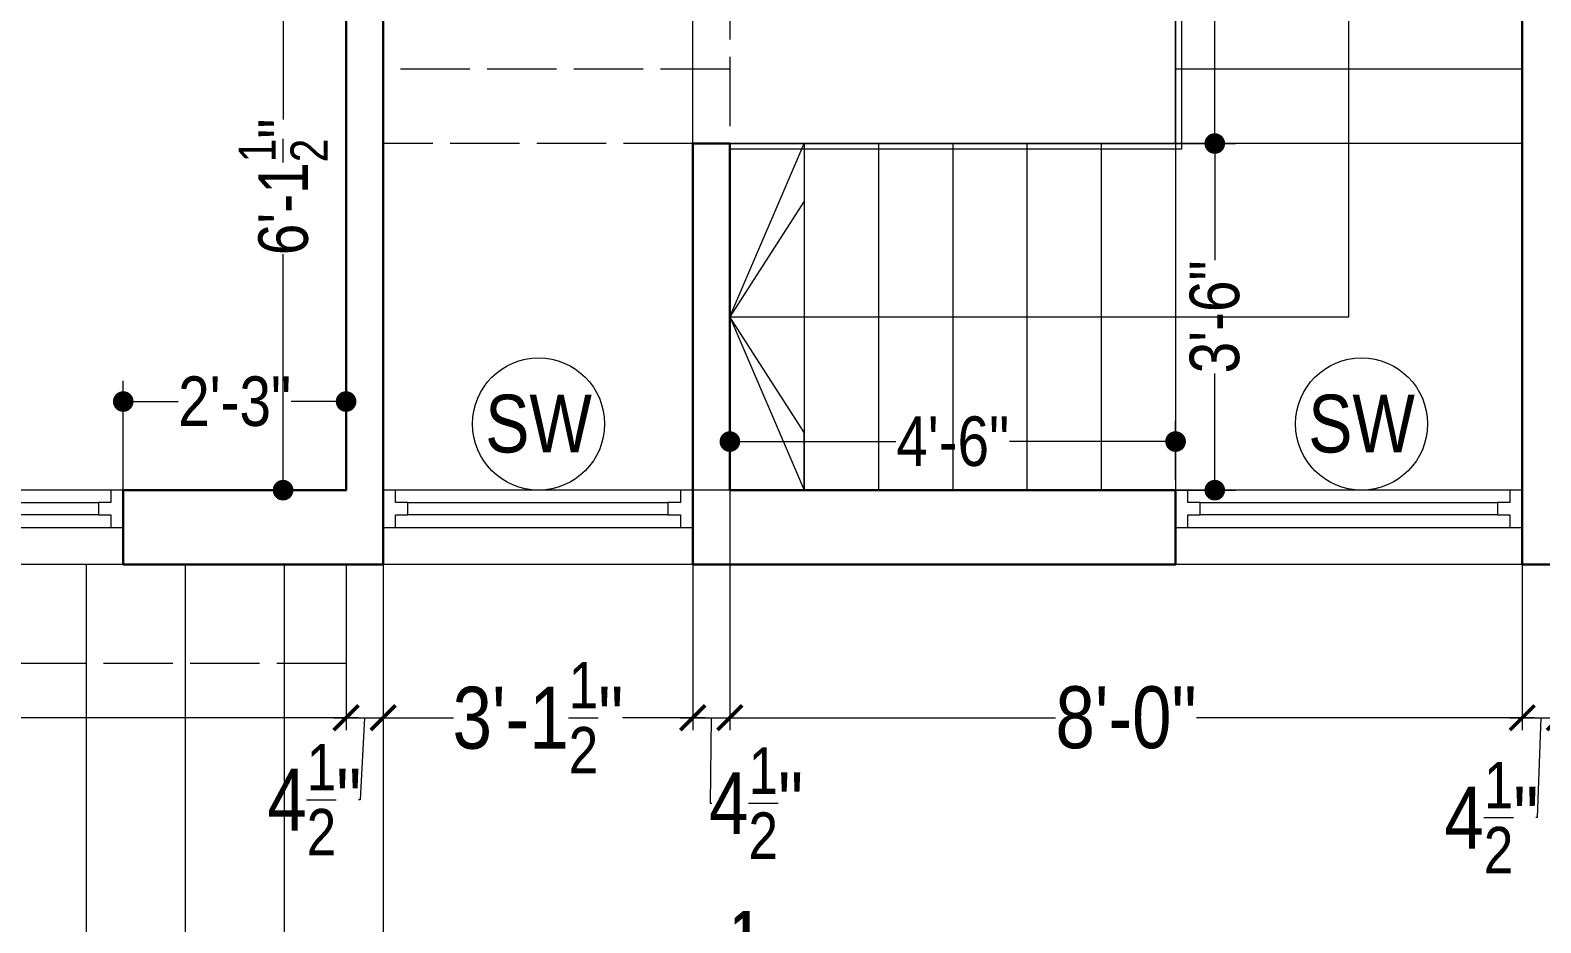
# Model space of a CAD drawing. Header units: millimetres. Extents: x 56222 to 154870, y -176352 to -121287.
# Drawn here: x 148228.4 to 148411.4, y -175321.3 to -175213.1 of the extents above; entities that cross this region are included whole.
import ezdxf

# ---------------------------------------------------------------- set-up
doc = ezdxf.new("R2010")
doc.units = ezdxf.units.MM
doc.header["$MEASUREMENT"] = 0
doc.header["$PDMODE"] = 35
doc.linetypes.add('ACAD_ISO02W100', pattern=[15, 12, -3])
doc.layers.get('Defpoints').update_dxf_attribs({"color": 220})
for name, color, linetype, lineweight in [('GROUND FLOOR', 7, 'Continuous', 9), ('GROUND FLOOR  ( DIM )', 7, 'Continuous', 9), ('GROUND FLOOR  ( PLINE )', 251, 'Continuous', 30), ('GROUND FLOOR ( DW_RAIL )', 7, 'Continuous', 9), ('GROUND FLOOR ( STAIR )', 251, 'Continuous', 9)]:
    doc.layers.add(name, color=color, linetype=linetype, lineweight=lineweight)
doc.styles.add('Cn BT~6', font='swissc.ttf', dxfattribs={"height": 6})
doc.styles.add("Cn_BT_0'-0", font='swissc.ttf')
doc.styles.add('Cn_BT_7', font='swissc.ttf', dxfattribs={"height": 7})
doc.styles.add('Cn_BT_7½', font='swissc.ttf', dxfattribs={"height": 7.5})
doc.dimstyles.new('Cn BT~6', dxfattribs={"dimtxt": 0.18, "dimasz": 2.5, "dimexe": 2.5, "dimexo": 0, "dimgap": 0.09, "dimtad": 0, "dimdec": 3, "dimzin": 3, "dimdsep": 46, "dimlunit": 4, "dimtxsty": 'Cn BT~6', "dimblk": 'DOT', "dimcen": 0.09, "dimdle": 2, "dimclrd": 250, "dimclre": 250, "dimclrt": 5, "dimadec": 0, "dimazin": 0, "dimtfac": 0.75, "dimtdec": 3, "dimtofl": 0, "dimtmove": 0, "dimatfit": 3, "dimfxl": 1, "dimtolj": 1, "dimtzin": 0, "dimlwd": 15, "dimlwe": 15, "dimarcsym": 0})
doc.dimstyles.new('Cn_BT_7½', dxfattribs={"dimtxt": 9, "dimasz": 3, "dimexe": 1.5, "dimexo": 0, "dimgap": 0.09, "dimtad": 0, "dimdec": 3, "dimzin": 3, "dimdsep": 46, "dimlunit": 4, "dimtxsty": 'Cn_BT_7½', "dimblk": 'ARCHTICK', "dimcen": 0.09, "dimdle": 1.5, "dimclrd": 251, "dimclre": 251, "dimclrt": 14, "dimadec": 0, "dimazin": 0, "dimtfac": 0.75, "dimtdec": 3, "dimtofl": 0, "dimtmove": 0, "dimatfit": 3, "dimfxl": 0, "dimtolj": 1, "dimtzin": 0, "dimlwd": 15, "dimlwe": 15, "dimarcsym": 0})

# ---------------------------------------------------------------- blocks, each defined once
blk = doc.blocks.new('_ArchTick')
at = {"color": 0, "linetype": 'ByBlock', "const_width": 0.15}
blk.add_lwpolyline([(-0.5, -0.5), (0.5, 0.5)], dxfattribs=at)
blk = doc.blocks.new('*D229')
at = {"layer": 'Defpoints', "color": 0, "transparency": 16777216}
for p in [(148116.69, -175277.87), (148266.69, -175277.87), (148266.69, -175296.44)]:
    blk.add_point(p, dxfattribs=at)
at = {"layer": 'GROUND FLOOR  ( DIM )', "color": 251, "lineweight": 15, "transparency": 16777216}
for p, q in [((148116.69, -175277.87), (148116.69, -175297.94)), ((148266.69, -175277.87), (148266.69, -175297.94)), ((148115.19, -175296.44), (148180.83, -175296.44)), ((148268.19, -175296.44), (148202.55, -175296.44))]:
    blk.add_line(p, q, dxfattribs=at)
at = {"layer": 'GROUND FLOOR  ( DIM )', "color": 251, "lineweight": 15, "transparency": 16777216, "xscale": 3, "yscale": 3, "zscale": 3, "rotation": 180}
blk.add_blockref('_ArchTick', (148116.69, -175296.44), dxfattribs=at)
at = {"layer": 'GROUND FLOOR  ( DIM )', "color": 251, "lineweight": 15, "transparency": 16777216, "xscale": 3, "yscale": 3, "zscale": 3}
blk.add_blockref('_ArchTick', (148266.69, -175296.44), dxfattribs=at)
at = {"layer": 'GROUND FLOOR  ( DIM )', "color": 14, "transparency": 16777216, "insert": (148191.69, -175296.44), "char_height": 7.5, "attachment_point": 5, "style": 'Cn_BT_7½'}
blk.add_mtext('\\A1;12\'-6"', dxfattribs=at)
blk = doc.blocks.new('*D228')
at = {"layer": 'Defpoints', "color": 0, "transparency": 16777216}
for p in [(148266.69, -175277.87), (148271.19, -175277.87), (148271.19, -175296.44)]:
    blk.add_point(p, dxfattribs=at)
at = {"layer": 'GROUND FLOOR  ( DIM )', "color": 251, "lineweight": 15, "transparency": 16777216}
for p, q in [((148266.69, -175277.87), (148266.69, -175297.94)), ((148271.19, -175277.87), (148271.19, -175297.94)), ((148265.19, -175296.44), (148272.69, -175296.44)), ((148268.94, -175296.44), (148268.39, -175306.37)), ((148268.39, -175306.37), (148268.21, -175306.37))]:
    blk.add_line(p, q, dxfattribs=at)
at = {"layer": 'GROUND FLOOR  ( DIM )', "color": 251, "lineweight": 15, "transparency": 16777216, "xscale": 3, "yscale": 3, "zscale": 3, "rotation": 180}
blk.add_blockref('_ArchTick', (148266.69, -175296.44), dxfattribs=at)
at = {"layer": 'GROUND FLOOR  ( DIM )', "color": 251, "lineweight": 15, "transparency": 16777216, "xscale": 3, "yscale": 3, "zscale": 3}
blk.add_blockref('_ArchTick', (148271.19, -175296.44), dxfattribs=at)
at = {"layer": 'GROUND FLOOR  ( DIM )', "color": 14, "transparency": 16777216, "insert": (148262.84, -175306.37), "char_height": 7.5, "attachment_point": 5, "style": 'Cn_BT_7½'}
blk.add_mtext('\\A1;4{\\H0.750000x;\\S1/2;}"', dxfattribs=at)
blk = doc.blocks.new('*D227')
at = {"layer": 'Defpoints', "color": 0, "transparency": 16777216}
for p in [(148271.19, -175277.87), (148308.69, -175277.87), (148308.69, -175296.44)]:
    blk.add_point(p, dxfattribs=at)
at = {"layer": 'GROUND FLOOR  ( DIM )', "color": 251, "lineweight": 15, "transparency": 16777216}
for p, q in [((148271.19, -175277.87), (148271.19, -175297.94)), ((148308.69, -175277.87), (148308.69, -175297.94)), ((148269.69, -175296.44), (148279.71, -175296.44)), ((148310.19, -175296.44), (148300.16, -175296.44))]:
    blk.add_line(p, q, dxfattribs=at)
at = {"layer": 'GROUND FLOOR  ( DIM )', "color": 251, "lineweight": 15, "transparency": 16777216, "xscale": 3, "yscale": 3, "zscale": 3, "rotation": 180}
blk.add_blockref('_ArchTick', (148271.19, -175296.44), dxfattribs=at)
at = {"layer": 'GROUND FLOOR  ( DIM )', "color": 251, "lineweight": 15, "transparency": 16777216, "xscale": 3, "yscale": 3, "zscale": 3}
blk.add_blockref('_ArchTick', (148308.69, -175296.44), dxfattribs=at)
at = {"layer": 'GROUND FLOOR  ( DIM )', "color": 14, "transparency": 16777216, "insert": (148289.94, -175296.44), "char_height": 7.5, "attachment_point": 5, "style": 'Cn_BT_7½'}
blk.add_mtext('\\A1;3\'-1{\\H0.750000x;\\S1/2;}"', dxfattribs=at)
blk = doc.blocks.new('*D226')
at = {"layer": 'Defpoints', "color": 0, "transparency": 16777216}
for p in [(148313.19, -175268.87), (148308.69, -175277.87), (148313.19, -175296.44)]:
    blk.add_point(p, dxfattribs=at)
at = {"layer": 'GROUND FLOOR  ( DIM )', "color": 251, "lineweight": 15, "transparency": 16777216}
for p, q in [((148313.19, -175268.87), (148313.19, -175297.94)), ((148308.69, -175277.87), (148308.69, -175297.94)), ((148307.19, -175296.44), (148314.69, -175296.44)), ((148310.94, -175296.44), (148310.82, -175306.79)), ((148310.82, -175306.79), (148311, -175306.79))]:
    blk.add_line(p, q, dxfattribs=at)
at = {"layer": 'GROUND FLOOR  ( DIM )', "color": 251, "lineweight": 15, "transparency": 16777216, "xscale": 3, "yscale": 3, "zscale": 3, "rotation": 180}
blk.add_blockref('_ArchTick', (148308.69, -175296.44), dxfattribs=at)
at = {"layer": 'GROUND FLOOR  ( DIM )', "color": 251, "lineweight": 15, "transparency": 16777216, "xscale": 3, "yscale": 3, "zscale": 3}
blk.add_blockref('_ArchTick', (148313.19, -175296.44), dxfattribs=at)
at = {"layer": 'GROUND FLOOR  ( DIM )', "color": 14, "transparency": 16777216, "insert": (148316.37, -175306.79), "char_height": 7.5, "attachment_point": 5, "style": 'Cn_BT_7½'}
blk.add_mtext('\\A1;4{\\H0.750000x;\\S1/2;}"', dxfattribs=at)
blk = doc.blocks.new('*D225')
at = {"layer": 'Defpoints', "color": 0, "transparency": 16777216}
for p in [(148313.19, -175268.87), (148409.19, -175277.87), (148409.19, -175296.44)]:
    blk.add_point(p, dxfattribs=at)
at = {"layer": 'GROUND FLOOR  ( DIM )', "color": 251, "lineweight": 15, "transparency": 16777216}
for p, q in [((148313.19, -175268.87), (148313.19, -175297.94)), ((148409.19, -175277.87), (148409.19, -175297.94)), ((148311.69, -175296.44), (148352.66, -175296.44)), ((148410.69, -175296.44), (148369.71, -175296.44))]:
    blk.add_line(p, q, dxfattribs=at)
at = {"layer": 'GROUND FLOOR  ( DIM )', "color": 251, "lineweight": 15, "transparency": 16777216, "xscale": 3, "yscale": 3, "zscale": 3, "rotation": 180}
blk.add_blockref('_ArchTick', (148313.19, -175296.44), dxfattribs=at)
at = {"layer": 'GROUND FLOOR  ( DIM )', "color": 251, "lineweight": 15, "transparency": 16777216, "xscale": 3, "yscale": 3, "zscale": 3}
blk.add_blockref('_ArchTick', (148409.19, -175296.44), dxfattribs=at)
at = {"layer": 'GROUND FLOOR  ( DIM )', "color": 14, "transparency": 16777216, "insert": (148361.19, -175296.44), "char_height": 7.5, "attachment_point": 5, "style": 'Cn_BT_7½'}
blk.add_mtext('\\A1;8\'-0"', dxfattribs=at)
blk = doc.blocks.new('*D224')
at = {"layer": 'Defpoints', "color": 0, "transparency": 16777216}
for p in [(148409.19, -175277.87), (148413.69, -175277.87), (148413.69, -175296.44)]:
    blk.add_point(p, dxfattribs=at)
at = {"layer": 'GROUND FLOOR  ( DIM )', "color": 251, "lineweight": 15, "transparency": 16777216}
for p, q in [((148409.19, -175277.87), (148409.19, -175297.94)), ((148413.69, -175277.87), (148413.69, -175297.94)), ((148407.69, -175296.44), (148415.19, -175296.44)), ((148411.44, -175296.44), (148411.01, -175308.54)), ((148411.01, -175308.54), (148410.83, -175308.54))]:
    blk.add_line(p, q, dxfattribs=at)
at = {"layer": 'GROUND FLOOR  ( DIM )', "color": 251, "lineweight": 15, "transparency": 16777216, "xscale": 3, "yscale": 3, "zscale": 3, "rotation": 180}
blk.add_blockref('_ArchTick', (148409.19, -175296.44), dxfattribs=at)
at = {"layer": 'GROUND FLOOR  ( DIM )', "color": 251, "lineweight": 15, "transparency": 16777216, "xscale": 3, "yscale": 3, "zscale": 3}
blk.add_blockref('_ArchTick', (148413.69, -175296.44), dxfattribs=at)
at = {"layer": 'GROUND FLOOR  ( DIM )', "color": 14, "transparency": 16777216, "insert": (148405.46, -175308.54), "char_height": 7.5, "attachment_point": 5, "style": 'Cn_BT_7½'}
blk.add_mtext('\\A1;4{\\H0.750000x;\\S1/2;}"', dxfattribs=at)
blk = doc.blocks.new('_Dot')
at = {"color": 0, "linetype": 'ByBlock', "lineweight": -2}
blk.add_line((-0.5, 0), (-1, 0), dxfattribs=at)
at = {"color": 0, "linetype": 'ByBlock', "const_width": 0.5}
blk.add_lwpolyline([(-0.25, 0, 1), (0.25, 0, 1)], format="xyb", close=True, dxfattribs=at)
blk = doc.blocks.new('*D221')
at = {"layer": 'Defpoints', "color": 0, "transparency": 16777216}
for p in [(148259.06, -175195.37), (148271.19, -175195.37), (148266.69, -175268.87)]:
    blk.add_point(p, dxfattribs=at)
at = {"layer": 'GROUND FLOOR  ( DIM )', "color": 250, "lineweight": 15, "transparency": 16777216}
for p, q in [((148271.19, -175195.37), (148256.56, -175195.37)), ((148259.06, -175197.87), (148259.06, -175223.95)), ((148259.06, -175266.37), (148259.06, -175240.29)), ((148266.69, -175268.87), (148256.56, -175268.87))]:
    blk.add_line(p, q, dxfattribs=at)
at = {"layer": 'GROUND FLOOR  ( DIM )', "color": 250, "lineweight": 15, "transparency": 16777216, "xscale": 2.5, "yscale": 2.5, "zscale": 2.5}
for p, rotation in [((148259.06, -175195.37), 90), ((148259.06, -175268.87), 270)]:
    blk.add_blockref('_Dot', p, dxfattribs=dict(at, rotation=rotation))
at = {"layer": 'GROUND FLOOR  ( DIM )', "color": 5, "transparency": 16777216, "insert": (148259.06, -175232.12), "char_height": 6, "attachment_point": 5, "rotation": 90, "style": 'Cn BT~6'}
blk.add_mtext('\\A1;6\'-1{\\H0.750000x;\\S1/2;}"', dxfattribs=at)
blk = doc.blocks.new('*D212')
at = {"layer": 'Defpoints', "color": 0, "transparency": 16777216}
for p in [(148313.19, -175262.98), (148313.19, -175267.6), (148367.19, -175267.6)]:
    blk.add_point(p, dxfattribs=at)
at = {"layer": 'GROUND FLOOR  ( DIM )', "color": 250, "lineweight": 15, "transparency": 16777216}
for p, q in [((148313.19, -175267.6), (148313.19, -175260.48)), ((148367.19, -175267.6), (148367.19, -175260.48)), ((148315.69, -175262.98), (148333.29, -175262.98)), ((148364.69, -175262.98), (148347.08, -175262.98))]:
    blk.add_line(p, q, dxfattribs=at)
at = {"layer": 'GROUND FLOOR  ( DIM )', "color": 250, "lineweight": 15, "transparency": 16777216, "xscale": 2.5, "yscale": 2.5, "zscale": 2.5, "rotation": 180}
blk.add_blockref('_Dot', (148313.19, -175262.98), dxfattribs=at)
at = {"layer": 'GROUND FLOOR  ( DIM )', "color": 250, "lineweight": 15, "transparency": 16777216, "xscale": 2.5, "yscale": 2.5, "zscale": 2.5}
blk.add_blockref('_Dot', (148367.19, -175262.98), dxfattribs=at)
at = {"layer": 'GROUND FLOOR  ( DIM )', "color": 5, "transparency": 16777216, "insert": (148340.19, -175262.98), "char_height": 6, "attachment_point": 5, "style": 'Cn BT~6'}
blk.add_mtext('\\A1;4\'-6"', dxfattribs=at)
blk = doc.blocks.new('*D208')
at = {"layer": 'Defpoints', "color": 0, "transparency": 16777216}
for p in [(148367.19, -175226.87), (148371.94, -175226.87), (148367.19, -175268.87)]:
    blk.add_point(p, dxfattribs=at)
at = {"layer": 'GROUND FLOOR  ( DIM )', "color": 250, "lineweight": 15, "transparency": 16777216}
for p, q in [((148367.19, -175226.87), (148374.44, -175226.87)), ((148371.94, -175229.37), (148371.94, -175241.01)), ((148371.94, -175266.37), (148371.94, -175254.73)), ((148367.19, -175268.87), (148374.44, -175268.87))]:
    blk.add_line(p, q, dxfattribs=at)
at = {"layer": 'GROUND FLOOR  ( DIM )', "color": 250, "lineweight": 15, "transparency": 16777216, "xscale": 2.5, "yscale": 2.5, "zscale": 2.5}
for p, rotation in [((148371.94, -175226.87), 90), ((148371.94, -175268.87), 270)]:
    blk.add_blockref('_Dot', p, dxfattribs=dict(at, rotation=rotation))
at = {"layer": 'GROUND FLOOR  ( DIM )', "color": 5, "transparency": 16777216, "insert": (148371.94, -175247.87), "char_height": 6, "attachment_point": 5, "rotation": 90, "style": 'Cn BT~6'}
blk.add_mtext('\\A1;3\'-6"', dxfattribs=at)
blk = doc.blocks.new('*D207')
at = {"layer": 'Defpoints', "color": 0, "transparency": 16777216}
for p in [(148367.89, -175172.87), (148371.94, -175172.87), (148367.19, -175226.87)]:
    blk.add_point(p, dxfattribs=at)
at = {"layer": 'GROUND FLOOR  ( DIM )', "color": 250, "lineweight": 15, "transparency": 16777216}
for p, q in [((148367.89, -175172.87), (148374.44, -175172.87)), ((148371.94, -175175.37), (148371.94, -175192.98)), ((148371.94, -175224.37), (148371.94, -175206.77)), ((148367.19, -175226.87), (148374.44, -175226.87))]:
    blk.add_line(p, q, dxfattribs=at)
at = {"layer": 'GROUND FLOOR  ( DIM )', "color": 250, "lineweight": 15, "transparency": 16777216, "xscale": 2.5, "yscale": 2.5, "zscale": 2.5}
for p, rotation in [((148371.94, -175172.87), 90), ((148371.94, -175226.87), 270)]:
    blk.add_blockref('_Dot', p, dxfattribs=dict(at, rotation=rotation))
at = {"layer": 'GROUND FLOOR  ( DIM )', "color": 5, "transparency": 16777216, "insert": (148371.94, -175199.87), "char_height": 6, "attachment_point": 5, "rotation": 90, "style": 'Cn BT~6'}
blk.add_mtext('\\A1;4\'-6"', dxfattribs=at)
blk = doc.blocks.new('*D204')
at = {"layer": 'Defpoints', "color": 0, "transparency": 16777216}
for p in [(148239.69, -175258.13), (148239.69, -175268.87), (148266.69, -175268.87)]:
    blk.add_point(p, dxfattribs=at)
at = {"layer": 'GROUND FLOOR  ( DIM )', "color": 250, "lineweight": 15, "transparency": 16777216}
for p, q in [((148239.69, -175268.87), (148239.69, -175255.63)), ((148266.69, -175268.87), (148266.69, -175255.63)), ((148242.19, -175258.13), (148246.36, -175258.13)), ((148264.19, -175258.13), (148260.02, -175258.13))]:
    blk.add_line(p, q, dxfattribs=at)
at = {"layer": 'GROUND FLOOR  ( DIM )', "color": 250, "lineweight": 15, "transparency": 16777216, "xscale": 2.5, "yscale": 2.5, "zscale": 2.5, "rotation": 180}
blk.add_blockref('_Dot', (148239.69, -175258.13), dxfattribs=at)
at = {"layer": 'GROUND FLOOR  ( DIM )', "color": 250, "lineweight": 15, "transparency": 16777216, "xscale": 2.5, "yscale": 2.5, "zscale": 2.5}
blk.add_blockref('_Dot', (148266.69, -175258.13), dxfattribs=at)
at = {"layer": 'GROUND FLOOR  ( DIM )', "color": 5, "transparency": 16777216, "insert": (148253.19, -175258.13), "char_height": 6, "attachment_point": 5, "style": 'Cn BT~6'}
blk.add_mtext('\\A1;2\'-3"', dxfattribs=at)
blk = doc.blocks.new('*D201')
at = {"layer": 'Defpoints', "color": 0, "transparency": 16777216}
for p in [(148107.69, -175277.87), (148508.19, -175277.87), (148508.19, -175326.16)]:
    blk.add_point(p, dxfattribs=at)
at = {"layer": 'GROUND FLOOR  ( DIM )', "color": 250, "lineweight": 15, "transparency": 16777216}
for p, q in [((148107.69, -175277.87), (148107.69, -175328.66)), ((148508.19, -175277.87), (148508.19, -175328.66)), ((148110.19, -175326.16), (148295.75, -175326.16)), ((148505.69, -175326.16), (148320.12, -175326.16))]:
    blk.add_line(p, q, dxfattribs=at)
at = {"layer": 'GROUND FLOOR  ( DIM )', "color": 250, "lineweight": 15, "transparency": 16777216, "xscale": 2.5, "yscale": 2.5, "zscale": 2.5, "rotation": 180}
blk.add_blockref('_Dot', (148107.69, -175326.16), dxfattribs=at)
at = {"layer": 'GROUND FLOOR  ( DIM )', "color": 250, "lineweight": 15, "transparency": 16777216, "xscale": 2.5, "yscale": 2.5, "zscale": 2.5}
blk.add_blockref('_Dot', (148508.19, -175326.16), dxfattribs=at)
at = {"layer": 'GROUND FLOOR  ( DIM )', "color": 5, "transparency": 16777216, "insert": (148307.94, -175326.16), "char_height": 7, "attachment_point": 5, "style": "Cn_BT_0'-0"}
blk.add_mtext('\\A1;{\\fSwis721 Cn BT|b1|i0|c0|p34;33\'-4{\\H0.750000x;\\S1/2;}"}', dxfattribs=at)

msp = doc.modelspace()

# ---------------------------------------------------------------- linework, layer by layer
at = {"layer": 'GROUND FLOOR'}
for p, q in [((148409.1875, -175123.3723), (148409.1875, -175277.8723)), ((148308.6875, -175277.8723), (148308.6875, -175195.3723)), ((148313.1875, -175268.8723), (148313.1875, -175226.8723)), ((148266.6875, -175268.8723), (148164.6875, -175268.8723)), ((148239.6875, -175277.8723), (148239.6875, -175268.8723)), ((148409.1875, -175268.8723), (148271.1875, -175268.8723)), ((148367.1875, -175268.8723), (148367.1875, -175277.8723)), ((148508.1875, -175277.8723), (148107.6875, -175277.8723)), ((148235.1875, -175277.8723), (148235.1875, -175390.1223)), ((148247.1875, -175277.8723), (148247.1875, -175390.1223)), ((148259.1875, -175277.8723), (148259.1875, -175390.1223)), ((148271.1875, -175277.8723), (148271.1875, -175390.1223))]:
    msp.add_line(p, q, dxfattribs=at)
at = {"layer": 'GROUND FLOOR', "color": 1, "linetype": 'ACAD_ISO02W100', "ltscale": 0.7}
msp.add_lwpolyline([(148266.6875, -175277.8723), (148266.6875, -175289.8723), (148103.1875, -175289.8723), (148103.1875, -174961.3723), (148107.6875, -174961.3723)], dxfattribs=at)
at = {"layer": 'GROUND FLOOR'}
msp.add_lwpolyline([(148367.1875, -175172.8723), (148367.1875, -175226.8723), (148313.1875, -175226.8723)], dxfattribs=at)
at = {"layer": 'GROUND FLOOR  ( DIM )', "color": 5}
for centre in [(148290.0135, -175260.8506), (148389.7258, -175260.8506)]:
    msp.add_circle(centre, 8, dxfattribs=at)
at = {"layer": 'GROUND FLOOR  ( PLINE )'}
for points in [[(148409.1875, -175123.3723), (148437.6875, -175123.3723), (148437.6875, -175127.8723), (148413.6875, -175127.8723), (148413.6875, -175277.8723), (148409.1875, -175277.8723)], [(148271.1875, -175195.3723), (148313.1875, -175195.3723), (148313.1875, -175172.8723), (148308.6875, -175172.8723), (148308.6875, -175190.8723), (148271.1875, -175190.8723), (148271.1875, -175172.8723), (148266.6875, -175172.8723), (148266.6875, -175268.8723), (148239.6875, -175268.8723), (148239.6875, -175277.8723), (148271.1875, -175277.8723)], [(148367.1875, -175268.8723), (148313.1875, -175268.8723), (148313.1875, -175226.8723), (148308.6875, -175226.8723), (148308.6875, -175277.8723), (148367.1875, -175277.8723)]]:
    msp.add_lwpolyline(points, close=True, dxfattribs=at)
at = {"layer": 'GROUND FLOOR ( DW_RAIL )'}
for points in [[(148239.6875, -175268.8723), (148238.1875, -175268.8723), (148238.1875, -175270.3723), (148236.6875, -175270.3723), (148236.6875, -175271.8723), (148194.6875, -175271.8723), (148194.6875, -175270.3723), (148193.1875, -175270.3723), (148193.1875, -175268.8723), (148191.6875, -175268.8723), (148191.6875, -175273.3723), (148193.1875, -175273.3723), (148193.1875, -175271.8723), (148194.6875, -175271.8723), (148194.6875, -175270.3723), (148236.6875, -175270.3723), (148236.6875, -175271.8723), (148238.1875, -175271.8723), (148238.1875, -175273.3723), (148239.6875, -175273.3723), (148239.6875, -175268.8723), (148191.6875, -175268.8723), (148191.6875, -175273.3723), (148239.6875, -175273.3723)], [(148308.6875, -175268.8723), (148307.1875, -175268.8723), (148307.1875, -175270.3723), (148305.6875, -175270.3723), (148305.6875, -175271.8723), (148274.1875, -175271.8723), (148274.1875, -175270.3723), (148272.6875, -175270.3723), (148272.6875, -175268.8723), (148271.1875, -175268.8723), (148271.1875, -175273.3723), (148272.6875, -175273.3723), (148272.6875, -175271.8723), (148274.1875, -175271.8723), (148274.1875, -175270.3723), (148305.6875, -175270.3723), (148305.6875, -175271.8723), (148307.1875, -175271.8723), (148307.1875, -175273.3723), (148308.6875, -175273.3723), (148308.6875, -175268.8723), (148271.1875, -175268.8723), (148271.1875, -175273.3723), (148308.6875, -175273.3723)], [(148409.1875, -175268.8723), (148407.6875, -175268.8723), (148407.6875, -175270.3723), (148406.1875, -175270.3723), (148406.1875, -175271.8723), (148370.1875, -175271.8723), (148370.1875, -175270.3723), (148368.6875, -175270.3723), (148368.6875, -175268.8723), (148367.1875, -175268.8723), (148367.1875, -175273.3723), (148368.6875, -175273.3723), (148368.6875, -175271.8723), (148370.1875, -175271.8723), (148370.1875, -175270.3723), (148406.1875, -175270.3723), (148406.1875, -175271.8723), (148407.6875, -175271.8723), (148407.6875, -175273.3723), (148409.1875, -175273.3723), (148409.1875, -175268.8723), (148367.1875, -175268.8723), (148367.1875, -175273.3723), (148409.1875, -175273.3723)]]:
    msp.add_lwpolyline(points, close=True, dxfattribs=at)
at = {"layer": 'GROUND FLOOR ( STAIR )'}
for p, q in [((148367.1875, -175172.8723), (148367.1875, -175268.8723)), ((148409.1875, -175217.8723), (148367.1875, -175217.8723)), ((148409.1875, -175226.8723), (148313.1875, -175226.8723)), ((148322.1875, -175226.8723), (148322.1875, -175268.8723)), ((148331.1875, -175226.8723), (148331.1875, -175268.8723)), ((148340.1875, -175226.8723), (148340.1875, -175268.8723)), ((148349.1875, -175226.8723), (148349.1875, -175268.8723)), ((148358.1875, -175226.8723), (148358.1875, -175268.8723))]:
    msp.add_line(p, q, dxfattribs=at)
at = {"layer": 'GROUND FLOOR ( STAIR )', "color": 5, "linetype": 'ACAD_ISO02W100', "ltscale": 0.7}
for p, q in [((148313.1875, -175195.3723), (148313.1875, -175226.8723)), ((148313.1875, -175217.8723), (148271.1875, -175217.8723)), ((148308.6875, -175226.8723), (148271.1875, -175226.8723))]:
    msp.add_line(p, q, dxfattribs=at)
at = {"layer": 'GROUND FLOOR ( STAIR )'}
msp.add_lwpolyline([(148313.1875, -175247.8723), (148322.1875, -175226.8723), (148322.1875, -175233.8723), (148313.1875, -175247.8723), (148322.1875, -175268.8723), (148322.1875, -175261.8723), (148313.1875, -175247.8723), (148388.1875, -175247.8723), (148388.1875, -175172.8723)], dxfattribs=at)
msp.add_lwpolyline([(148313.1875, -175226.8723), (148367.1875, -175226.8723), (148367.1875, -175172.8723), (148367.8875, -175172.8723), (148367.8875, -175227.5723), (148313.1875, -175227.5723)], close=True, dxfattribs=at)

# ---------------------------------------------------------------- texts
at = {"layer": 'GROUND FLOOR  ( DIM )', "color": 5, "char_height": 7, "attachment_point": 5, "style": 'Cn_BT_7'}
for insert in [(148290.0135, -175260.8506), (148389.7258, -175260.8506)]:
    msp.add_mtext('SW', dxfattribs=dict(at, insert=insert))

# ---------------------------------------------------------------- dimensions: what is measured, and where the dimension line sits
at = {"layer": 'GROUND FLOOR  ( DIM )'}
dim = msp.add_linear_dim(base=(148371.9435, -175172.8723), p1=(148367.1875, -175226.8723), p2=(148367.8875, -175172.8723), angle=90, dimstyle='Cn BT~6', override={"dimtmove": 1}, dxfattribs=at)
dim.commit()
dim.dimension.update_dxf_attribs({"geometry": '*D207', "text_midpoint": (148371.9435, -175199.8723)})
for base, p1, p2, picture, middle in [((148259.0642, -175195.3723), (148266.6875, -175268.8723), (148271.1875, -175195.3723), '*D221', (148259.0642, -175232.1223)), ((148371.9435, -175226.8723), (148367.1875, -175268.8723), (148367.1875, -175226.8723), '*D208', (148371.9435, -175247.8723))]:
    dim = msp.add_linear_dim(base=base, p1=p1, p2=p2, angle=90, dimstyle='Cn BT~6', dxfattribs=at)
    dim.commit()
    dim.dimension.update_dxf_attribs({"geometry": picture, "text_midpoint": middle})
for base, p1, p2, dimstyle, picture, middle in [((148239.6875, -175258.1253), (148266.6875, -175268.8723), (148239.6875, -175268.8723), 'Cn BT~6', '*D204', (148253.1875, -175258.1253)), ((148409.1875, -175296.4441), (148313.1875, -175268.8723), (148409.1875, -175277.8723), 'Cn_BT_7½', '*D225', (148361.1875, -175296.4441)), ((148266.6875, -175296.4441), (148116.6875, -175277.8723), (148266.6875, -175277.8723), 'Cn_BT_7½', '*D229', (148191.6875, -175296.4441)), ((148308.6875, -175296.4441), (148271.1875, -175277.8723), (148308.6875, -175277.8723), 'Cn_BT_7½', '*D227', (148289.9375, -175296.4441))]:
    dim = msp.add_linear_dim(base=base, p1=p1, p2=p2, dimstyle=dimstyle, dxfattribs=at)
    dim.commit()
    dim.dimension.update_dxf_attribs({"geometry": picture, "text_midpoint": middle})
dim = msp.add_linear_dim(base=(148313.1875, -175262.977), p1=(148367.1875, -175267.5993), p2=(148313.1875, -175267.5993), dimstyle='Cn BT~6', override={"dimtmove": 1}, dxfattribs=at)
dim.commit()
dim.dimension.update_dxf_attribs({"geometry": '*D212', "text_midpoint": (148340.1875, -175262.977)})
for base, p1, p2, picture, middle in [((148313.1875, -175296.4441), (148308.6875, -175277.8723), (148313.1875, -175268.8723), '*D226', (148311.0897, -175306.7896)), ((148271.1875, -175296.4441), (148266.6875, -175277.8723), (148271.1875, -175277.8723), '*D228', (148268.1237, -175306.3665)), ((148413.6875, -175296.4441), (148409.1875, -175277.8723), (148413.6875, -175277.8723), '*D224', (148410.7416, -175308.5443))]:
    dim = msp.add_linear_dim(base=base, p1=p1, p2=p2, dimstyle='Cn_BT_7½', override={"dimtmove": 1}, dxfattribs=at)
    dim.commit()
    dim.dimension.update_dxf_attribs({"geometry": picture, "text_midpoint": middle, "dimtype": 160})
dim = msp.add_linear_dim(base=(148508.1875, -175326.1639), p1=(148107.6875, -175277.8723), p2=(148508.1875, -175277.8723), text='{\\fSwis721 Cn BT|b1|i0|c0|p34;<>}', dimstyle='Cn BT~6', override={"dimtxt": 7, "dimtxsty": "Cn_BT_0'-0"}, dxfattribs=at)
dim.commit()
dim.dimension.update_dxf_attribs({"geometry": '*D201', "text_midpoint": (148307.9375, -175326.1639)})

doc.saveas('drawing.dxf')
